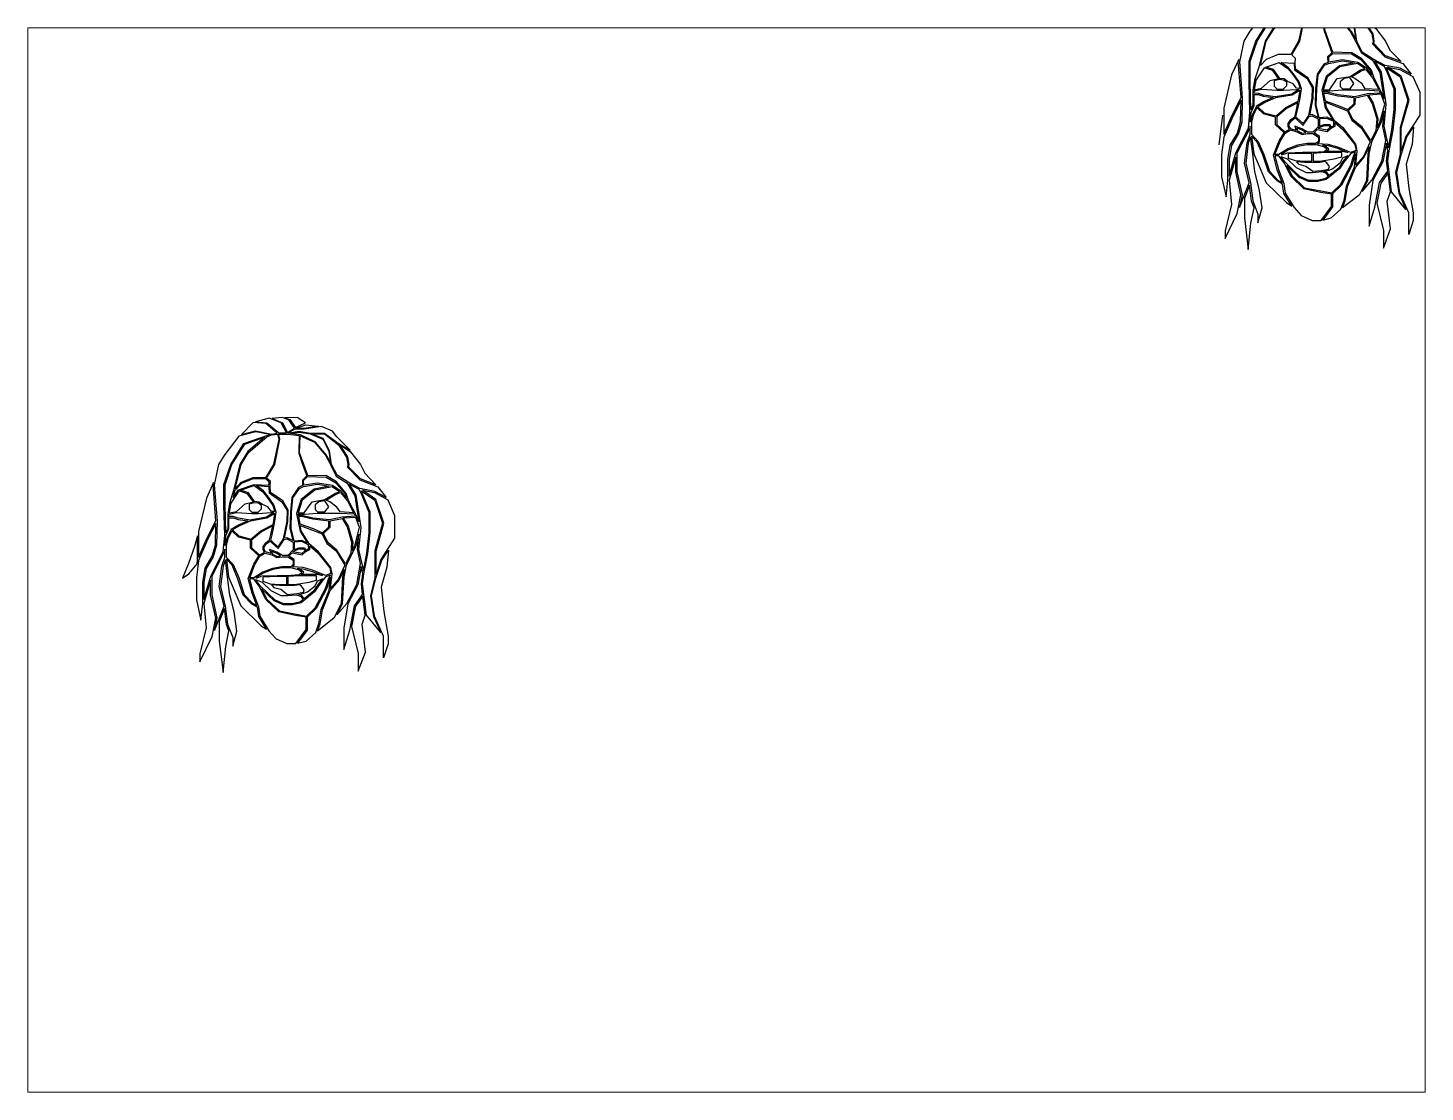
# Paper-space layout 'Layout2' of a CAD drawing. Header units: inches. Extents: x 1.05 to 9.45, y 0.8 to 7.2.
# The model-space entities are those that its viewports show. They can reach past a viewport. Long polylines and large blocks are cut down to what shows.
import ezdxf

# ---------------------------------------------------------------- set-up
doc = ezdxf.new("R2010")
doc.units = ezdxf.units.IN
doc.header["$MEASUREMENT"] = 0
doc.layers.add('Layer4', color=5, linetype='Continuous')
doc.layers.add('offsets', color=1, linetype='Continuous')

msp = doc.modelspace()

# ---------------------------------------------------------------- linework, layer by layer
at = {"layer": 'offsets'}
msp.add_line((5140.6, 3551.7), (5130.2, 3471.6), dxfattribs=at)
for points in [[(5229.7, 3749.8), (5265, 3805.9), (5335, 3829.6), (5297.3, 3836.9), (5251.5, 3825.7), (5213.7, 3776.3), (5197.1, 3749.8), (5185.5, 3694.7), (5193.2, 3598), (5191.9, 3532.9), (5183, 3502.1), (5164, 3470.3), (5157.9, 3433.6), (5157.9, 3387.8), (5176, 3450.3), (5209.5, 3516.1), (5213.6, 3559.2), (5211.7, 3640), (5211.7, 3695.7)], [(5232.9, 3749.8), (5267.6, 3804), (5320.3, 3822.5), (5275.7, 3784.5), (5254.2, 3749.8), (5237.2, 3679.7), (5226.1, 3644.8), (5221.9, 3617.7), (5221.9, 3577.8), (5216.5, 3565.9), (5214.7, 3640), (5214.7, 3695.2)], [(5344.2, 3749.8), (5323.2, 3713.9), (5289.4, 3713.9), (5256.8, 3700.8), (5241.6, 3684.6), (5257.4, 3749.8), (5277.7, 3781.8), (5326.1, 3823.9), (5339, 3828.8), (5355.1, 3830.8), (5359, 3816.3)], [(5422.3, 3749.8), (5433.4, 3718.9), (5422, 3707.8), (5422.3, 3692.8), (5411.7, 3687.8), (5393.5, 3661), (5389.7, 3621.9), (5388.4, 3577.7), (5396.2, 3545.4), (5380.6, 3553.1), (5373.9, 3551.5), (5383.1, 3596.9), (5383.9, 3626.7), (5369.3, 3651.8), (5336.2, 3674.7), (5335.1, 3692.1), (5336.1, 3703.5), (5326, 3712.7), (5347.8, 3749.8), (5361.2, 3817.1), (5357.6, 3830.8), (5383.7, 3831.1), (5413.2, 3826.7), (5411.9, 3779.9)], [(5412.6, 3838.4), (5443.8, 3833.6), (5480.6, 3833.6), (5520.1, 3805.2), (5549.3, 3787), (5514.1, 3823.7), (5502.6, 3838.5), (5473.1, 3851), (5426.6, 3843.9), (5401.4, 3843.9), (5383.1, 3833.2)], [(5496.7, 3755.8), (5485.5, 3775.5), (5456.2, 3810.3), (5416.9, 3828.6), (5388.4, 3832.6), (5413.4, 3836.2), (5442.7, 3831.2), (5476.3, 3817.6), (5493, 3785.5)], [(5496.8, 3749.8), (5512.5, 3718.4), (5542.2, 3699.2), (5562.2, 3665.8), (5572.9, 3595.4), (5567.6, 3609.7), (5545.4, 3653.1), (5539.5, 3672), (5513.3, 3702.8), (5486.7, 3718.8), (5436.3, 3720), (5425.6, 3749.8), (5414.2, 3780.4), (5415.9, 3826.6), (5454.3, 3809.1), (5483.4, 3774.4)], [(5544, 3749.8), (5542.4, 3742.2), (5575.4, 3708.1), (5623.5, 3689.6), (5645.8, 3661.1), (5616.3, 3677.2), (5576.1, 3684.8), (5544.1, 3701.7), (5514.8, 3720.6), (5500.2, 3749.8), (5494.8, 3785.8), (5477.9, 3819), (5446.5, 3831.4), (5481.2, 3831.4), (5518.6, 3802.1), (5540, 3769)], [(5577.2, 3749.8), (5588.8, 3725.9), (5618.6, 3694.8), (5577.2, 3710.7), (5545.8, 3743.2), (5547.1, 3749.8), (5543.8, 3769), (5523.3, 3801.7), (5551.2, 3783.4)], [(5425.4, 3693.6), (5425.1, 3706.5), (5435.8, 3717), (5485.8, 3715.8), (5511.3, 3700.5), (5536.7, 3670.5), (5540.1, 3659.7), (5526, 3677), (5502.8, 3693), (5461.9, 3699.8)], [(5183.7, 3700.9), (5164.4, 3659.1), (5143.7, 3570.1), (5143.7, 3500), (5165.7, 3551.3), (5190, 3598.3), (5182.4, 3694.9)], [(5225.3, 3619.5), (5245.1, 3623.8), (5268.3, 3644.1), (5290.4, 3649.4), (5275.1, 3671), (5251.9, 3678.4), (5230, 3646.1), (5230.5, 3648.3), (5229.1, 3644.1)], [(5347.9, 3623.2), (5338.8, 3623.6), (5329.4, 3635.7), (5314.8, 3641.9), (5305.3, 3648.5), (5293.8, 3649.9), (5277, 3673.6), (5256.1, 3680.2), (5292.2, 3692.9), (5315.4, 3676.3), (5328.5, 3660.1), (5342.8, 3639.7)], [(5332.1, 3690.7), (5333.2, 3673.1), (5366.9, 3649.6), (5380.8, 3625.9), (5380, 3597.2), (5370.4, 3550.1), (5356.1, 3528.7), (5341.3, 3542.1), (5336.9, 3546.8), (5340.4, 3560.8), (5347.3, 3592.4), (5351.6, 3621.7), (5345.6, 3641.1), (5330.9, 3662), (5317.5, 3678.5), (5297.7, 3692.7)], [(5493.6, 3691.4), (5453.6, 3683.6), (5418.4, 3655.3), (5406.3, 3618.2), (5415.7, 3570.8), (5428.7, 3550.3), (5435.7, 3538.7), (5420.7, 3545.9), (5399.7, 3544.2), (5391.5, 3578), (5392.8, 3621.7), (5396.5, 3659.9), (5413.8, 3685.4), (5424.3, 3690.3), (5461.9, 3696.7)], [(5410, 3619.6), (5426.7, 3619.6), (5447.6, 3649.5), (5481.9, 3655.3), (5510.4, 3672.7), (5521.5, 3676.4), (5501.8, 3689.9), (5454.9, 3680.7), (5421, 3653.5)], [(5485.6, 3654), (5511.7, 3669.9), (5524.4, 3674.1), (5542.6, 3651.7), (5558.8, 3620.2), (5522.9, 3622.1), (5514.3, 3635), (5495.1, 3649.4)], [(5547.5, 3696.4), (5565.1, 3666.8), (5578.2, 3580.6), (5572.6, 3521.6), (5585.2, 3463.8), (5594.3, 3511.6), (5600.5, 3567.1), (5600.5, 3620.9), (5581.7, 3666.7), (5574.4, 3682.2)], [(5579.1, 3679.1), (5616.2, 3653.8), (5636.8, 3591.9), (5616, 3517.7), (5616, 3445.6), (5604.2, 3397.7), (5612.5, 3341.9), (5631.7, 3298.7), (5593.3, 3345.9), (5582.9, 3429.1), (5586.8, 3455.9), (5597.4, 3511.2), (5603.6, 3566.9), (5603.6, 3621.5)], [(5582.6, 3680.4), (5615.3, 3674.2), (5650.4, 3655.1), (5668.9, 3613.1), (5668.9, 3551.7), (5631.8, 3494.3), (5619, 3455.1), (5619, 3517.3), (5640.1, 3592), (5618.8, 3655.7)], [(5293, 3646.9), (5278.8, 3643.5), (5278.8, 3629.1), (5286.6, 3621.3), (5302.8, 3621.3), (5312.5, 3630.6), (5312.5, 3639.7), (5304.1, 3645.5)], [(5466.1, 3649.5), (5455.7, 3640.9), (5455.7, 3628.5), (5462.1, 3622.1), (5482.4, 3622.1), (5492.4, 3635.9), (5481.7, 3652.1)], [(5225, 3606.8), (5235.9, 3606.6), (5249.4, 3602.2), (5275.9, 3598.3), (5252.1, 3587.8), (5230.9, 3575.4), (5219.5, 3551.4), (5214.1, 3532.4), (5216.6, 3558.8), (5225, 3577.1)], [(5225, 3616.3), (5245.9, 3620.8), (5285.9, 3618.2), (5303.5, 3618.2), (5338.1, 3620.6), (5345, 3620.3), (5325.8, 3608.1), (5281.4, 3600.6), (5250.1, 3605.2), (5236.4, 3609.7), (5225, 3609.9)], [(5348, 3618.5), (5326.9, 3605.2), (5281.9, 3597.6), (5253.5, 3585.1), (5234.7, 3574), (5251.7, 3557.8), (5283.8, 3549.2), (5310.2, 3571.6), (5343.3, 3588.7), (5344.2, 3592.9)], [(5427.6, 3616.5), (5461.5, 3619.1), (5483.2, 3619.1), (5522, 3619.1), (5560.4, 3617), (5563.7, 3610.5), (5528.6, 3608.4), (5494.7, 3600.8), (5450, 3605.7), (5423.6, 3611.8), (5410.6, 3612.7), (5409.8, 3616.5)], [(5415.1, 3589.9), (5450.3, 3577.5), (5475.8, 3566.4), (5493, 3582.5), (5493, 3597.8), (5449.5, 3602.6), (5423.1, 3608.7), (5411.2, 3609.6)], [(5478, 3564.3), (5496.1, 3581.1), (5496.4, 3598), (5528.1, 3605.1), (5541.6, 3582.5), (5553.8, 3541.1), (5551.3, 3510.5), (5537.4, 3483), (5514.2, 3519.6), (5489.7, 3540)], [(5531.5, 3605.4), (5544.4, 3583.8), (5556.9, 3541.4), (5555, 3517.8), (5561.9, 3531.6), (5575.1, 3580.5), (5565.1, 3607.5)], [(5190, 3591.4), (5168.4, 3549.9), (5143.6, 3492.1), (5137.8, 3445.5), (5137.8, 3386.3), (5149.8, 3332.1), (5154.8, 3377.1), (5154.8, 3433.8), (5161, 3471.3), (5180.2, 3503.4), (5188.8, 3533.4)], [(5217.5, 3533), (5217.5, 3500.6), (5235.9, 3481), (5251.1, 3446), (5266, 3400.9), (5288.4, 3377.5), (5299.8, 3371), (5287, 3404.5), (5276.9, 3444.1), (5292, 3482.3), (5305.1, 3504.4), (5282.6, 3525.4), (5282.6, 3546.3), (5250.1, 3555), (5232.6, 3571.7), (5222.4, 3550.3)], [(5342.5, 3584.8), (5311.9, 3569), (5285.7, 3546.8), (5285.7, 3526.7), (5307.3, 3506.5), (5320.1, 3514.1), (5316.2, 3520.3), (5316.2, 3529), (5323.5, 3539.5), (5333.9, 3547.3), (5337.4, 3561.5)], [(5475, 3563.4), (5487.2, 3538), (5511.9, 3517.6), (5535.8, 3479.8), (5517.7, 3440.9), (5497.2, 3417), (5501.5, 3456), (5497.9, 3473.7), (5465.1, 3515.2), (5440.8, 3536.1), (5418.7, 3572), (5415.8, 3586.3)], [(5573.4, 3562.4), (5564.8, 3530.5), (5539.1, 3479.4), (5532.8, 3447.5), (5528.7, 3375.5), (5514.3, 3346.6), (5540.5, 3377.1), (5567.3, 3427.7), (5577.7, 3483.6), (5569.5, 3521.4)], [(5214.4, 3522.1), (5212.4, 3515.1), (5179, 3449.3), (5179, 3400), (5192.9, 3338), (5186, 3304.1), (5212, 3369.8), (5199.2, 3422.4), (5206, 3477.3), (5214.4, 3500.3)], [(5385.5, 3504.1), (5394, 3512.9), (5421.1, 3507.5), (5431.4, 3516.2), (5441.9, 3522.2), (5441.4, 3531.5), (5462.9, 3513), (5495, 3472.3), (5498.2, 3456.9), (5483.3, 3451.6), (5473.1, 3456.1), (5449, 3465.7), (5423.5, 3473.1), (5395, 3474.8), (5400.2, 3479.8), (5400.2, 3494.4)], [(5396.6, 3515.6), (5399.4, 3518.4), (5413.6, 3523.3), (5425.4, 3523.3), (5428.5, 3517.8), (5420.3, 3510.8)], [(5400, 3541.1), (5400, 3521.9), (5413, 3526.4), (5427.2, 3526.4), (5431.1, 3519.5), (5438.7, 3523.9), (5438.2, 3534.1), (5420.1, 3542.8)], [(5652.2, 3520.2), (5648.4, 3473.8), (5632.7, 3420.1), (5639.9, 3354.8), (5651.4, 3289.4), (5651.4, 3268.8), (5639.4, 3231.2), (5639.4, 3289.1), (5615.5, 3342.8), (5607.4, 3397.6), (5619, 3445), (5634.6, 3493)], [(5215.2, 3493.5), (5209, 3476.5), (5202.3, 3422.6), (5215.1, 3369.9), (5221.1, 3321.3), (5235, 3285.8), (5235, 3262.7), (5246.4, 3302.6), (5238.6, 3354.1), (5227.1, 3399.4), (5221.2, 3447.3)], [(5301.4, 3366.6), (5286.5, 3375.1), (5263.3, 3399.3), (5248.2, 3444.9), (5233.3, 3479.2), (5218.1, 3495.5), (5224.2, 3447.9), (5238.2, 3414.4), (5257, 3370.2), (5311.3, 3316.9), (5325.8, 3307.7), (5304.7, 3341.4)], [(5280.7, 3445.5), (5294.8, 3481), (5308.2, 3503.5), (5322.5, 3511.9), (5339.8, 3506.9), (5353.6, 3499.9), (5367.9, 3502.3), (5382.7, 3502.3), (5397.1, 3492.7), (5397.1, 3481.1), (5390.7, 3475.1), (5367, 3475.1), (5341.4, 3470.7), (5315.7, 3460.8), (5291.6, 3445.5)], [(5339.2, 3516.4), (5341.6, 3509.4), (5354.1, 3503.1), (5363.4, 3504.7), (5351.5, 3511.8)], [(5297.3, 3445.5), (5301, 3445.5), (5314.2, 3450.8), (5354.5, 3452), (5381.2, 3452), (5413.1, 3454), (5420.4, 3460.4), (5411.8, 3466.8), (5391.1, 3472), (5367.3, 3472), (5342.2, 3467.7), (5317.1, 3458.1)], [(5312.5, 3416.5), (5326.8, 3388.6), (5360, 3356.8), (5432.9, 3342.8), (5456.4, 3365.2), (5483.8, 3417.3), (5492.3, 3444.4), (5496.8, 3453.1), (5484.2, 3448.6), (5464.6, 3424.4), (5454.1, 3407.7), (5418.2, 3378.5), (5395.4, 3373.2), (5371, 3373.2), (5345.9, 3384)], [(5316, 3447.8), (5316, 3436.5), (5335.2, 3429.8), (5361.1, 3428), (5379.7, 3428), (5379.7, 3448.9), (5354.6, 3448.9)], [(5382.8, 3449), (5382.8, 3428), (5401, 3428), (5439.8, 3434.4), (5459.9, 3439.6), (5459.9, 3451), (5413.8, 3451)], [(5407.8, 3471), (5423, 3470), (5448, 3462.8), (5471.9, 3453.3), (5476, 3451.5), (5473.3, 3451.5), (5461.6, 3454.1), (5417.9, 3454.1), (5425.3, 3460.5), (5413.2, 3469.6)], [(5408.8, 3270.3), (5431.8, 3276.1), (5457.7, 3299.4), (5466.1, 3322.8), (5472.4, 3360.8), (5493.6, 3412.6), (5497.5, 3447.8), (5495.2, 3443.3), (5486.6, 3416.1), (5458.9, 3363.3), (5435, 3340.5), (5435, 3305.7)], [(5496.5, 3411.4), (5520.3, 3439.2), (5533.6, 3467.7), (5529.7, 3447.9), (5525.7, 3376.3), (5506.2, 3337.2), (5462.2, 3303), (5469.1, 3322), (5475.4, 3360)], [(5579.4, 3475.9), (5570.3, 3426.6), (5543.3, 3375.8), (5533, 3310.5), (5533, 3253.8), (5548.6, 3305), (5561.3, 3370.6), (5583.3, 3401.1), (5579.8, 3429.1), (5583.7, 3456.1)], [(5157.9, 3376.9), (5164.3, 3311.5), (5147.3, 3241.7), (5147.3, 3220.7), (5179.6, 3287.9), (5189.7, 3337.9), (5175.9, 3399.7), (5175.9, 3438.9)], [(5291.2, 3442.5), (5280.5, 3442.5), (5289.9, 3405.4), (5304.3, 3367.9), (5307.7, 3342.5), (5332, 3303.6), (5351.3, 3282), (5380.4, 3269.2), (5404.2, 3269.2), (5431.9, 3306.7), (5431.9, 3339.9), (5403.5, 3344.4), (5358.6, 3354), (5324.3, 3386.8), (5305.6, 3423.3)], [(5296.4, 3440.7), (5313.6, 3434), (5337.4, 3411.4), (5364.3, 3397.8), (5381.7, 3397.8), (5406.8, 3400.2), (5417.9, 3395.6), (5423.8, 3387.3), (5416.8, 3381.3), (5395, 3376.3), (5371.6, 3376.3), (5347.6, 3386.6), (5329.9, 3403.5), (5308, 3425.2)], [(5382.1, 3400.9), (5406.8, 3403.3), (5424.4, 3407), (5426.7, 3413.6), (5419.7, 3423.4), (5414.5, 3427.1), (5401.3, 3424.9), (5361, 3424.9), (5338.8, 3426.5), (5345.1, 3420), (5363.7, 3414.8)], [(5426.2, 3389.3), (5419.9, 3398.1), (5412.2, 3401.3), (5426, 3404.1), (5435.5, 3408.3), (5456.4, 3424.5), (5462.6, 3437.2), (5473.9, 3442.1), (5476.1, 3443.5), (5462.1, 3426.2), (5451.8, 3409.7)], [(5564.2, 3369.3), (5553.7, 3315.3), (5571.4, 3242.4), (5571.4, 3195.1), (5590.5, 3246.6), (5581.5, 3321), (5590.3, 3345.4), (5583.9, 3396.6)], [(5212.8, 3363.5), (5198.9, 3328.2), (5198.9, 3276), (5209.1, 3191.6), (5216.2, 3261.4), (5224.9, 3303.1), (5218.1, 3320.6)], [(2631.7, 2699.3), (2617.3, 2726.1), (2585.2, 2738.8), (2548.7, 2729), (2578.8, 2726.6), (2610.8, 2699.5)], [(2653.5, 2712.4), (2637.7, 2734.4), (2620.2, 2740.7), (2593, 2737.8), (2621.1, 2726.9), (2634.7, 2700.8)], [(2682.5, 2726.4), (2659.8, 2740.9), (2627.1, 2739.7), (2640.4, 2735.4), (2655.8, 2714.4)], [(2482.1, 2615.2), (2517.4, 2671.3), (2587.4, 2695), (2549.7, 2702.3), (2503.9, 2691.1), (2466.2, 2641.7), (2449.5, 2615.2), (2438, 2560.1), (2445.6, 2463.4), (2444.3, 2398.3), (2435.4, 2367.5), (2416.4, 2335.7), (2410.3, 2299), (2410.3, 2253.3), (2428.4, 2315.7), (2461.9, 2381.5), (2466, 2424.6), (2464.1, 2505.4), (2464.1, 2561.1)], [(2596.7, 2615.2), (2575.6, 2579.3), (2541.8, 2579.3), (2509.3, 2566.2), (2494, 2550), (2509.8, 2615.2), (2530.1, 2647.2), (2578.5, 2689.3), (2591.4, 2694.3), (2607.6, 2696.3), (2611.4, 2681.7)], [(2548.6, 2705.2), (2592.2, 2696.3), (2607, 2698.6), (2576.4, 2724.4), (2542.6, 2727.1), (2510.8, 2695.2)], [(2674.7, 2615.2), (2685.9, 2584.4), (2674.4, 2573.2), (2674.7, 2558.2), (2664.1, 2553.2), (2645.9, 2526.4), (2642.1, 2487.3), (2640.9, 2443.1), (2648.7, 2410.8), (2633, 2418.5), (2626.3, 2417), (2635.5, 2462.3), (2636.3, 2492.1), (2621.7, 2517.2), (2588.6, 2540.1), (2587.5, 2557.5), (2588.5, 2568.9), (2578.4, 2578.1), (2600.2, 2615.2), (2613.6, 2682.5), (2610, 2696.2), (2636.1, 2696.5), (2665.6, 2692.2), (2664.3, 2645.3)], [(2665, 2703.9), (2696.3, 2699), (2733.1, 2699), (2772.5, 2670.6), (2802.3, 2653.3), (2766.5, 2689.1), (2755, 2703.9), (2725.5, 2716.4), (2679, 2709.3), (2653.8, 2709.3), (2635.6, 2698.6)], [(2749.2, 2621.2), (2737.9, 2640.9), (2708.6, 2675.7), (2669.3, 2694), (2640.8, 2698), (2665.8, 2701.6), (2695.2, 2696.6), (2728.7, 2683), (2745.4, 2650.9)], [(2683.6, 2721.3), (2717.4, 2718), (2678.6, 2711.4), (2657.5, 2711.4), (2663.3, 2713.9)], [(2796.4, 2615.2), (2794.8, 2607.6), (2827.9, 2573.5), (2876, 2555), (2898.3, 2526.5), (2868.7, 2542.6), (2828.5, 2550.2), (2796.6, 2567.1), (2767.3, 2586), (2752.6, 2615.2), (2747.2, 2651.3), (2730.3, 2684.4), (2698.9, 2696.8), (2733.6, 2696.8), (2771, 2667.5), (2792.5, 2634.4)], [(2485.3, 2615.2), (2520, 2669.4), (2572.7, 2687.9), (2528.1, 2649.9), (2506.7, 2615.2), (2489.6, 2545.1), (2478.6, 2510.2), (2474.3, 2483.1), (2474.3, 2443.2), (2468.9, 2431.3), (2467.2, 2505.4), (2467.2, 2560.6)], [(2749.2, 2615.2), (2764.9, 2583.9), (2794.6, 2564.6), (2814.6, 2531.2), (2825.3, 2460.8), (2820, 2475.2), (2797.8, 2518.5), (2791.9, 2537.4), (2765.7, 2568.3), (2739.1, 2584.2), (2688.7, 2585.5), (2678, 2615.2), (2666.6, 2645.8), (2668.3, 2692), (2706.7, 2674.5), (2735.9, 2639.8)], [(2829.6, 2615.2), (2841.2, 2591.3), (2871, 2560.2), (2829.6, 2576.1), (2798.2, 2608.6), (2799.6, 2615.2), (2796.3, 2634.4), (2775.7, 2667.2), (2803.6, 2648.9)], [(2436.1, 2566.3), (2416.8, 2524.5), (2396.1, 2435.6), (2396.1, 2365.4), (2418.1, 2416.7), (2442.5, 2463.7), (2434.9, 2560.3)], [(2584.6, 2559.2), (2585.3, 2567.7), (2575.9, 2576.3), (2542.4, 2576.3), (2511, 2563.6), (2492.5, 2543.9), (2488.7, 2526.3), (2502.7, 2546.9), (2544.6, 2561.6)], [(2600.4, 2488.7), (2591.3, 2489), (2581.8, 2501.1), (2567.2, 2507.3), (2557.7, 2513.9), (2546.2, 2515.3), (2529.4, 2539), (2508.6, 2545.7), (2544.6, 2558.3), (2567.8, 2541.7), (2580.9, 2525.5), (2595.2, 2505.1)], [(2584.5, 2556.1), (2585.6, 2538.5), (2619.4, 2515.1), (2633.2, 2491.3), (2632.4, 2462.6), (2622.9, 2415.5), (2608.6, 2394.1), (2593.7, 2407.5), (2589.4, 2412.2), (2592.9, 2426.3), (2599.7, 2457.8), (2604.1, 2487.1), (2598, 2506.5), (2583.4, 2527.4), (2569.9, 2543.9), (2550.1, 2558.1)], [(2746, 2556.8), (2706, 2549), (2670.8, 2520.7), (2658.8, 2483.6), (2668.2, 2436.2), (2681.1, 2415.7), (2688.1, 2404.1), (2673.1, 2411.3), (2652.1, 2409.6), (2644, 2443.5), (2645.2, 2487.1), (2648.9, 2525.3), (2666.2, 2550.8), (2676.8, 2555.8), (2714.4, 2562.1)], [(2662.5, 2485), (2679.1, 2485), (2700.1, 2514.9), (2734.3, 2520.7), (2762.8, 2538.1), (2773.9, 2541.8), (2754.3, 2555.3), (2707.4, 2546.1), (2673.4, 2518.9)], [(2677.8, 2559.1), (2677.5, 2571.9), (2688.3, 2582.4), (2738.2, 2581.2), (2763.7, 2565.9), (2789.2, 2535.9), (2792.5, 2525.1), (2778.4, 2542.4), (2755.2, 2558.4), (2714.4, 2565.2)], [(2799.9, 2561.8), (2817.5, 2532.2), (2830.7, 2446), (2825, 2387), (2837.6, 2329.2), (2846.7, 2377), (2852.9, 2432.5), (2852.9, 2486.3), (2834.1, 2532.1), (2826.8, 2547.6)], [(2477.8, 2484.9), (2497.5, 2489.2), (2520.8, 2509.6), (2542.8, 2514.8), (2527.5, 2536.4), (2504.3, 2543.8), (2482.4, 2511.5), (2482.9, 2513.7), (2481.6, 2509.5)], [(2545.5, 2512.3), (2531.2, 2508.9), (2531.2, 2494.5), (2539, 2486.7), (2555.3, 2486.7), (2564.9, 2496), (2564.9, 2505.1), (2556.6, 2510.9)], [(2718.6, 2514.9), (2708.1, 2506.3), (2708.1, 2493.9), (2714.5, 2487.5), (2734.8, 2487.5), (2744.8, 2501.3), (2734.1, 2517.5)], [(2738, 2519.4), (2764.1, 2535.3), (2776.8, 2539.5), (2795.1, 2517.1), (2811.2, 2485.6), (2775.3, 2487.5), (2766.7, 2500.4), (2747.5, 2514.8)], [(2831.5, 2544.5), (2868.6, 2519.2), (2889.3, 2457.3), (2868.4, 2383.1), (2868.4, 2311), (2856.7, 2263.1), (2864.9, 2207.3), (2884.2, 2164.1), (2845.7, 2211.3), (2835.3, 2294.5), (2839.2, 2321.3), (2849.8, 2376.6), (2856, 2432.3), (2856, 2486.9)], [(2835, 2545.8), (2867.7, 2539.7), (2902.9, 2520.5), (2921.3, 2478.5), (2921.3, 2417.1), (2884.2, 2359.7), (2871.5, 2320.5), (2871.5, 2382.7), (2892.5, 2457.4), (2871.2, 2521.1)], [(2477.4, 2472.2), (2488.3, 2472), (2501.8, 2467.6), (2528.4, 2463.7), (2504.5, 2453.3), (2483.4, 2440.8), (2471.9, 2416.8), (2466.5, 2397.8), (2469.1, 2424.2), (2477.4, 2442.5)], [(2477.4, 2481.7), (2498.3, 2486.2), (2538.4, 2483.6), (2555.9, 2483.6), (2590.5, 2486), (2597.5, 2485.7), (2578.2, 2473.5), (2533.9, 2466), (2502.5, 2470.6), (2488.8, 2475.1), (2477.4, 2475.3)], [(2600.5, 2483.9), (2579.3, 2470.6), (2534.3, 2463), (2505.9, 2450.5), (2487.1, 2439.4), (2504.1, 2423.2), (2536.2, 2414.6), (2562.6, 2437), (2595.7, 2454.1), (2596.6, 2458.3)], [(2680, 2481.9), (2713.9, 2484.5), (2735.6, 2484.5), (2774.4, 2484.5), (2812.8, 2482.5), (2816.2, 2475.9), (2781.1, 2473.8), (2747.2, 2466.2), (2702.4, 2471.1), (2676, 2477.2), (2663, 2478.1), (2662.2, 2481.9)], [(2667.5, 2455.4), (2702.7, 2442.9), (2728.3, 2431.8), (2745.4, 2447.9), (2745.4, 2463.3), (2701.9, 2468), (2675.6, 2474.2), (2663.6, 2475)], [(2783.9, 2470.9), (2796.9, 2449.2), (2809.3, 2406.9), (2807.4, 2383.2), (2814.4, 2397), (2827.5, 2445.9), (2817.5, 2472.9)], [(2442.4, 2456.8), (2420.9, 2415.4), (2396.1, 2357.5), (2390.2, 2310.9), (2390.2, 2251.7), (2402.3, 2197.6), (2407.2, 2242.5), (2407.2, 2299.2), (2413.5, 2336.8), (2432.6, 2368.8), (2441.2, 2398.8)], [(2469.9, 2398.4), (2469.9, 2366), (2488.3, 2346.4), (2503.5, 2311.5), (2518.5, 2266.3), (2540.8, 2242.9), (2552.3, 2236.4), (2539.4, 2269.9), (2529.3, 2309.5), (2544.4, 2347.7), (2557.5, 2369.8), (2535, 2390.8), (2535, 2411.7), (2502.6, 2420.4), (2485, 2437.1), (2474.8, 2415.7)], [(2594.9, 2450.2), (2564.3, 2434.4), (2538.1, 2412.2), (2538.1, 2392.1), (2559.7, 2372), (2572.5, 2379.5), (2568.7, 2385.7), (2568.7, 2394.4), (2575.9, 2404.9), (2586.3, 2412.7), (2589.9, 2427)], [(2727.4, 2428.8), (2739.6, 2403.4), (2764.3, 2383), (2788.3, 2345.2), (2770.2, 2306.3), (2749.7, 2282.4), (2753.9, 2321.4), (2750.3, 2339.1), (2717.6, 2380.6), (2693.3, 2401.5), (2671.1, 2437.4), (2668.2, 2451.7)], [(2730.5, 2429.7), (2748.5, 2446.6), (2748.8, 2463.4), (2780.5, 2470.5), (2794, 2448), (2806.2, 2406.5), (2803.7, 2375.9), (2789.9, 2348.4), (2766.6, 2385.1), (2742.1, 2405.4)], [(2393, 2424), (2385.1, 2394.6), (2369.4, 2349.1), (2352.7, 2310.5), (2370.2, 2321.6), (2391.8, 2348.4), (2393, 2358)], [(2625.3, 2413.6), (2632.6, 2415.2), (2649.4, 2407), (2649.4, 2385.8), (2634.9, 2370.8), (2620.6, 2370.8), (2605.3, 2380), (2586.5, 2387), (2590.3, 2376), (2575.7, 2380.3), (2571.7, 2386.6), (2571.7, 2393.5), (2578.1, 2402.8), (2587.5, 2409.7), (2591.5, 2405.3), (2609.1, 2389.4)], [(2638, 2369.5), (2646.5, 2378.3), (2673.5, 2372.9), (2683.8, 2381.6), (2694.4, 2387.6), (2693.8, 2397), (2715.3, 2378.4), (2747.4, 2337.8), (2750.6, 2322.3), (2735.8, 2317), (2725.6, 2321.5), (2701.4, 2331.1), (2675.9, 2338.5), (2647.4, 2340.3), (2652.6, 2345.2), (2652.6, 2359.8)], [(2652.5, 2406.5), (2652.5, 2387.3), (2665.5, 2391.8), (2679.6, 2391.8), (2683.5, 2385), (2691.2, 2389.3), (2690.6, 2399.5), (2672.5, 2408.2)], [(2825.8, 2427.8), (2817.3, 2395.9), (2791.5, 2344.8), (2785.2, 2312.9), (2781.2, 2240.9), (2766.7, 2212), (2793, 2242.5), (2819.8, 2293.1), (2830.2, 2349.1), (2821.9, 2386.9)], [(2466.8, 2387.6), (2464.8, 2380.5), (2431.4, 2314.7), (2431.4, 2265.5), (2445.3, 2203.4), (2438.5, 2169.5), (2464.4, 2235.2), (2451.6, 2287.8), (2458.5, 2342.7), (2466.8, 2365.7)], [(2553.8, 2232), (2538.9, 2240.5), (2515.8, 2264.7), (2500.6, 2310.4), (2485.7, 2344.6), (2470.5, 2360.9), (2476.6, 2313.3), (2490.6, 2279.8), (2509.4, 2235.6), (2563.8, 2182.3), (2578.2, 2173.1), (2557.1, 2206.9)], [(2533.2, 2311), (2547.2, 2346.4), (2560.6, 2368.9), (2574.9, 2377.3), (2592.2, 2372.3), (2606, 2365.3), (2620.3, 2367.7), (2635.1, 2367.7), (2649.5, 2358.1), (2649.5, 2346.5), (2643.1, 2340.5), (2619.4, 2340.5), (2593.8, 2336.1), (2568.1, 2326.3), (2544, 2311)], [(2591.6, 2381.8), (2594, 2374.8), (2606.5, 2368.5), (2615.8, 2370.1), (2604, 2377.2)], [(2649, 2381), (2651.8, 2383.8), (2666, 2388.7), (2677.8, 2388.7), (2681, 2383.2), (2672.7, 2376.3)], [(2904.7, 2385.6), (2900.8, 2339.2), (2885.1, 2285.6), (2892.4, 2220.3), (2903.8, 2154.8), (2903.8, 2134.2), (2891.8, 2096.6), (2891.8, 2154.5), (2867.9, 2208.2), (2859.8, 2263), (2871.4, 2310.4), (2887, 2358.4)], [(2467.7, 2358.9), (2461.5, 2341.9), (2454.7, 2288), (2467.5, 2235.4), (2473.6, 2186.8), (2487.4, 2151.3), (2487.4, 2128.1), (2498.8, 2168), (2491, 2219.5), (2479.5, 2264.8), (2473.6, 2312.7)], [(2549.7, 2311), (2553.4, 2311), (2566.6, 2316.2), (2607, 2317.4), (2633.7, 2317.4), (2665.5, 2319.5), (2672.8, 2325.8), (2664.2, 2332.2), (2643.6, 2337.4), (2619.7, 2337.4), (2594.6, 2333.1), (2569.5, 2323.5)], [(2660.2, 2336.4), (2675.4, 2335.5), (2700.4, 2328.2), (2724.4, 2318.7), (2728.4, 2316.9), (2725.7, 2316.9), (2714.1, 2319.5), (2670.3, 2319.5), (2677.7, 2325.9), (2665.6, 2335)], [(2748.9, 2276.8), (2772.8, 2304.6), (2786, 2333.1), (2782.1, 2313.3), (2778.1, 2241.7), (2758.6, 2202.6), (2714.7, 2168.4), (2721.5, 2187.4), (2727.8, 2225.4)], [(2831.8, 2341.3), (2822.7, 2292.1), (2795.7, 2241.2), (2785.5, 2175.9), (2785.5, 2119.2), (2801, 2170.4), (2813.7, 2236), (2835.7, 2266.5), (2832.2, 2294.5), (2836.2, 2321.5)], [(2410.3, 2242.3), (2416.7, 2176.9), (2399.7, 2107.1), (2399.7, 2086.1), (2432, 2153.3), (2442.1, 2203.3), (2428.3, 2265.1), (2428.3, 2304.3)], [(2543.7, 2307.9), (2532.9, 2307.9), (2542.4, 2270.8), (2556.7, 2233.4), (2560.1, 2207.9), (2584.4, 2169.1), (2603.8, 2147.4), (2632.8, 2134.6), (2656.6, 2134.6), (2684.3, 2172.1), (2684.3, 2205.3), (2655.9, 2209.8), (2611, 2219.4), (2576.7, 2252.2), (2558, 2288.7)], [(2548.9, 2306.1), (2566.1, 2299.5), (2589.9, 2276.8), (2616.7, 2263.2), (2634.2, 2263.2), (2659.2, 2265.6), (2670.3, 2261), (2676.2, 2252.7), (2669.2, 2246.7), (2647.5, 2241.7), (2624, 2241.7), (2600.1, 2252), (2582.3, 2269), (2560.5, 2290.6)], [(2565, 2281.9), (2579.2, 2254), (2612.5, 2222.2), (2685.4, 2208.3), (2708.8, 2230.6), (2736.2, 2282.7), (2744.8, 2309.8), (2749.2, 2318.5), (2736.6, 2314), (2717, 2289.8), (2706.6, 2273.1), (2670.6, 2243.9), (2647.8, 2238.6), (2623.4, 2238.6), (2598.3, 2249.4)], [(2568.5, 2313.2), (2568.5, 2301.9), (2587.7, 2295.2), (2613.5, 2293.4), (2632.2, 2293.4), (2632.2, 2314.3), (2607, 2314.3)], [(2634.5, 2266.3), (2659.3, 2268.7), (2676.8, 2272.4), (2679.1, 2279), (2672.1, 2288.8), (2666.9, 2292.5), (2653.7, 2290.3), (2613.4, 2290.3), (2591.2, 2291.9), (2597.5, 2285.4), (2616.1, 2280.3)], [(2635.3, 2314.4), (2635.3, 2293.4), (2653.4, 2293.4), (2692.2, 2299.8), (2712.3, 2305), (2712.3, 2316.4), (2666.2, 2316.4)], [(2661.2, 2135.7), (2684.2, 2141.5), (2710.1, 2164.8), (2718.5, 2188.2), (2724.8, 2226.2), (2746.1, 2278), (2749.9, 2313.2), (2747.6, 2308.7), (2739.1, 2281.5), (2711.3, 2228.7), (2687.4, 2205.9), (2687.4, 2171.1)], [(2678.6, 2254.7), (2672.3, 2263.5), (2664.6, 2266.7), (2678.5, 2269.6), (2688, 2273.7), (2708.8, 2289.9), (2715, 2302.6), (2726.3, 2307.5), (2728.5, 2308.9), (2714.5, 2291.6), (2704.2, 2275.1)], [(2816.6, 2234.7), (2806.2, 2180.7), (2823.9, 2107.8), (2823.9, 2060.5), (2843, 2112), (2834, 2186.4), (2842.7, 2210.8), (2836.3, 2262)], [(2465.2, 2228.9), (2451.3, 2193.6), (2451.3, 2141.4), (2461.5, 2057), (2468.6, 2126.8), (2477.4, 2168.5), (2470.5, 2186)]]:
    msp.add_lwpolyline(points, close=True, dxfattribs=at)
msp.add_lwpolyline([(5358.6, 3526.8), (5372.8, 3548.1), (5380.2, 3549.8), (5397, 3541.6), (5397, 3520.4), (5382.5, 3505.4), (5368.2, 3505.4), (5352.9, 3514.6), (5334.1, 3521.6), (5337.9, 3510.6), (5323.2, 3514.9), (5319.3, 3521.2), (5319.3, 3528), (5325.7, 3537.4), (5335.1, 3544.3), (5339.1, 3539.9), (5356.7, 3524), (5358.6, 3526.8)], dxfattribs=at)

psp = doc.layouts.new('Layout2')

# ---------------------------------------------------------------- viewports
at = {"layer": 'Layer4'}
vp = psp.add_viewport(center=(5.25, 4), size=(8.4, 6.4), view_center_point=(3810.8671, 2358.7964), view_height=2852.865393, dxfattribs=at)
vp.frozen_layers = ['Layer4']

doc.saveas('drawing.dxf')
